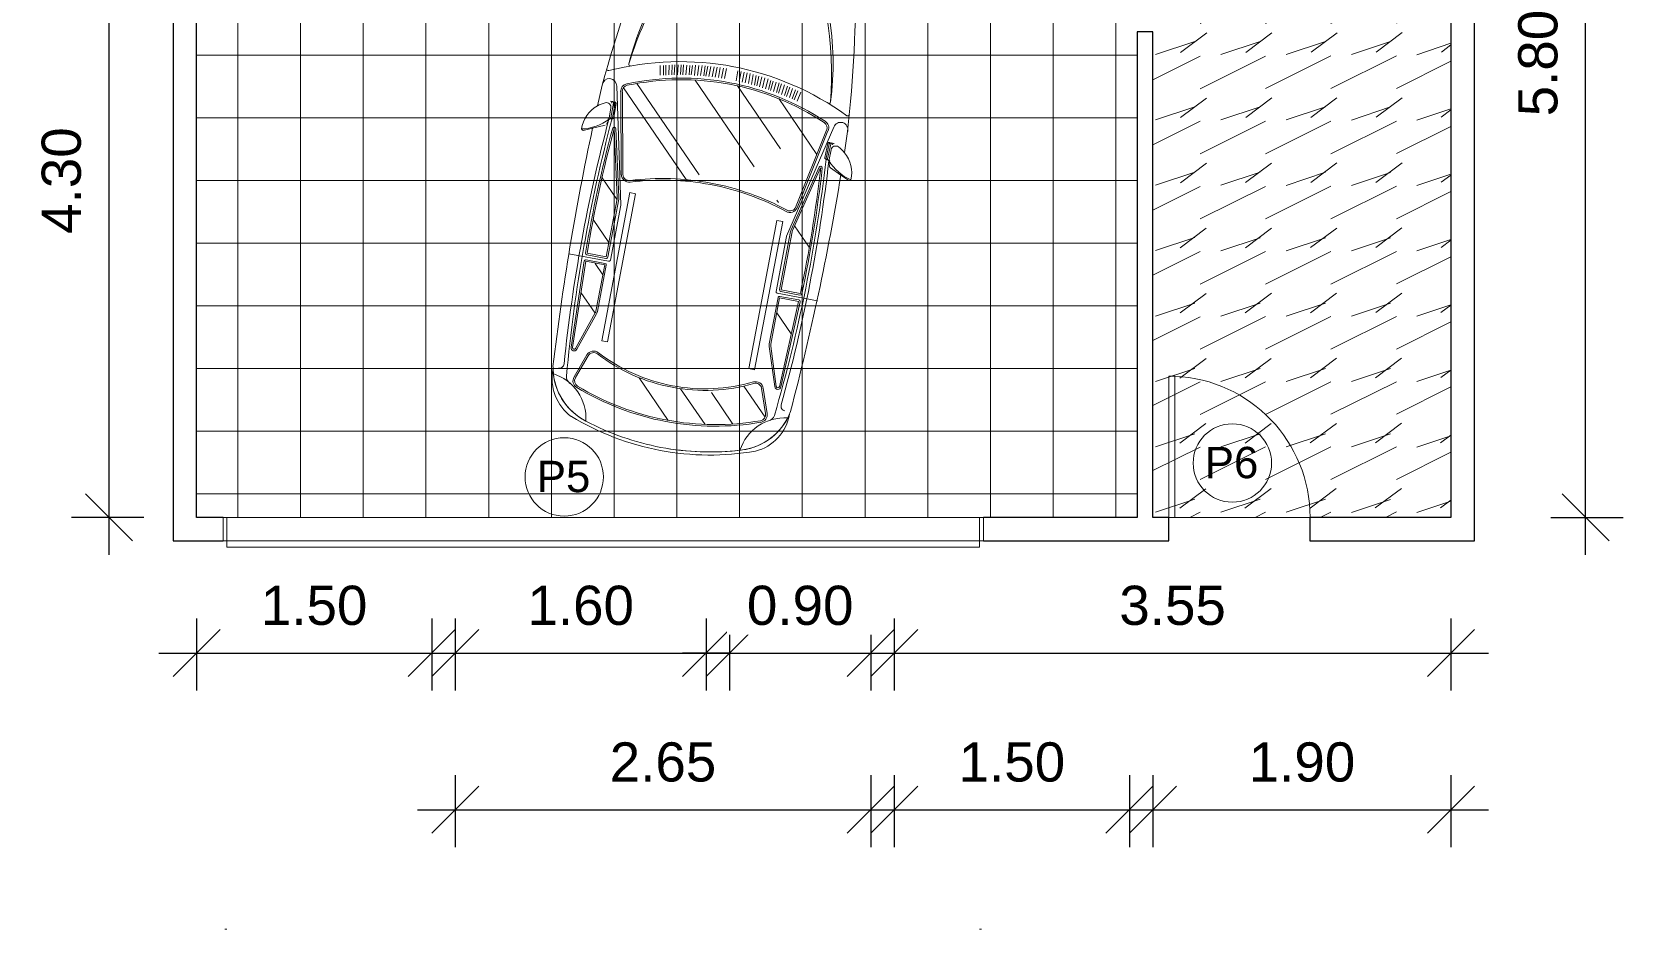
# Model space of a CAD drawing. Header units: metres. Extents: x 37 to 147, y -14 to 160.
# Drawn here: x 37.56 to 47.71, y -14.38 to -8.65 of the extents above; entities that cross this region are included whole.
import ezdxf

# ---------------------------------------------------------------- set-up
doc = ezdxf.new("R2010")
doc.units = ezdxf.units.M
doc.header["$MEASUREMENT"] = 0
doc.linetypes.add('Dash', pattern=[0.00635, 0.003175, -0.003175])
for name, color, linetype, lineweight in [('A-ANNO-DIMS', 211, 'Continuous', 9), ('A-DOOR', 31, 'Continuous', 9), ('A-DOOR-FRAM', 31, 'Continuous', 18), ('A-DOOR-HDLN', 31, 'Dash', 18), ('A-DOOR-IDEN', 31, 'Continuous', 9), ('A-FLOR', 192, 'Continuous', 9), ('A-FLOR-PATT', 8, 'Continuous', 9), ('A-WALL', 18, 'Continuous', 9), ('G-IMPT', 8, 'Continuous', 9), ('I-FURN', 30, 'Continuous', 9)]:
    doc.layers.add(name, color=color, linetype=linetype, lineweight=lineweight)
doc.styles.add('Arial', font='arial.ttf', dxfattribs={"height": 0.2})
doc.styles.add('Arial_1', font='arial.ttf', dxfattribs={"height": 0.25})
doc.dimstyles.new('CotaPadrão_-_Multi_Nucleo', dxfattribs={"dimscale": 0.3048, "dimtxt": 0.255065, "dimasz": 0.984252, "dimexe": 0.787402, "dimexo": 0.0625, "dimgap": 0.574147, "dimtad": 1, "dimrnd": 0.01, "dimzin": 0, "dimdsep": 46, "dimtxsty": 'Arial_1', "dimblk1": 'OBLIQUE', "dimblk2": 'OBLIQUE', "dimsah": 1, "dimcen": 0.09, "dimdle": 0.787402, "dimazin": 0, "dimtfac": 1, "dimtdec": 4, "dimtix": 1, "dimtmove": 0, "dimatfit": 3, "dimfxl": 0.787402, "dimfxlon": 1, "dimtvp": 1, "dimtfill": 1, "dimtolj": 1, "dimtzin": 0, "dimarcsym": 2})

# ---------------------------------------------------------------- blocks, each defined once
blk = doc.blocks.new('Carro2d - CARRO3_dwg-242686-00-Térreo')
at = {"layer": 'G-IMPT'}
for p, q in [((-0.267, 1.184), (-0.278, 1.245)), ((-0.247, 1.189), (-0.258, 1.25)), ((-0.233, 1.192), (-0.243, 1.254)), ((-0.214, 1.197), (-0.223, 1.259)), ((-0.194, 1.201), (-0.204, 1.263)), ((-0.18, 1.204), (-0.188, 1.267)), ((-0.16, 1.208), (-0.168, 1.271)), ((-0.141, 1.212), (-0.149, 1.274)), ((-0.126, 1.214), (-0.133, 1.277)), ((-0.107, 1.217), (-0.113, 1.279)), ((-0.087, 1.22), (-0.093, 1.281)), ((-0.073, 1.223), (-0.077, 1.283)), ((-0.053, 1.224), (-0.057, 1.289)), ((-0.034, 1.227), (-0.036, 1.292)), ((-0.014, 1.23), (-0.016, 1.294)), ((0.006, 1.232), (0.004, 1.296)), ((0.02, 1.233), (0.02, 1.297)), ((0.04, 1.234), (0.04, 1.299)), ((0.06, 1.236), (0.06, 1.301)), ((0.08, 1.237), (0.08, 1.302)), ((0.1, 1.238), (0.1, 1.303)), ((0.12, 1.239), (0.12, 1.304)), ((0.14, 1.24), (0.14, 1.304)), ((0.215, 1.24), (0.215, 1.304)), ((0.235, 1.239), (0.235, 1.304)), ((0.255, 1.238), (0.255, 1.303)), ((0.275, 1.237), (0.275, 1.302)), ((0.295, 1.236), (0.295, 1.301)), ((0.315, 1.234), (0.315, 1.299)), ((0.335, 1.233), (0.335, 1.297)), ((0.35, 1.232), (0.351, 1.296)), ((0.369, 1.23), (0.371, 1.294)), ((0.389, 1.227), (0.391, 1.292)), ((0.408, 1.224), (0.413, 1.289)), ((0.428, 1.223), (0.432, 1.283)), ((0.442, 1.22), (0.448, 1.281)), ((0.462, 1.217), (0.468, 1.279)), ((0.482, 1.214), (0.488, 1.277)), ((0.496, 1.212), (0.504, 1.274)), ((0.516, 1.208), (0.523, 1.271)), ((0.535, 1.204), (0.543, 1.267)), ((0.549, 1.201), (0.559, 1.263)), ((0.569, 1.197), (0.578, 1.259)), ((0.588, 1.192), (0.598, 1.254)), ((0.602, 1.189), (0.613, 1.25)), ((0.622, 1.184), (0.633, 1.245)), ((0.43, 0.722), (-0.043, 1.195)), ((0.573, 0.865), (0.23, 1.209)), ((0.809, 0.873), (0.504, 1.178)), ((-0.619, 1.054), (-0.624, 0.917)), ((-0.36, 0.324), (-0.527, 1.064)), ((-0.393, 0.514), (-0.495, 1.034)), ((-0.383, 0.516), (-0.485, 1.036)), ((0.019, 0.56), (-0.483, 1.061)), ((0.094, 0.606), (-0.405, 1.105)), ((0.716, 0.324), (0.882, 1.064)), ((0.841, 1.036), (0.738, 0.516)), ((0.85, 1.034), (0.748, 0.514)), ((0.979, 0.917), (0.974, 1.054)), ((-0.536, 0.856), (-0.537, 0.919)), ((-0.526, 0.859), (-0.527, 0.953)), ((-0.516, 0.861), (-0.517, 0.954)), ((-0.507, 0.864), (-0.51, 0.954)), ((0.862, 0.864), (0.865, 0.954)), ((0.871, 0.861), (0.873, 0.954)), ((0.881, 0.859), (0.883, 0.953)), ((0.891, 0.856), (0.892, 0.919)), ((-0.546, 0.813), (-0.536, 0.849)), ((0.902, 0.813), (0.891, 0.849)), ((-0.391, 0.367), (-0.492, 0.794)), ((-0.381, 0.37), (-0.482, 0.797)), ((0.737, 0.37), (0.838, 0.797)), ((0.746, 0.367), (0.847, 0.794)), ((0.625, 0.527), (0.612, 0.54)), ((-0.39, 0.351), (-0.51, 0.471)), ((-0.38, -0.019), (-0.38, 0.358)), ((-0.36, -0.034), (-0.36, 0.322)), ((0.715, -0.034), (0.715, 0.322)), ((0.735, -0.019), (0.735, 0.358)), ((0.87, 0.282), (0.754, 0.398)), ((-0.39, 0.075), (-0.516, 0.201)), ((-0.629, -0.044), (-0.37, -0.044)), ((-0.523, -0.071), (-0.503, -0.628)), ((-0.514, -0.029), (-0.39, -0.029)), ((-0.39, -0.061), (-0.513, -0.061)), ((-0.39, -0.135), (-0.451, -0.073)), ((-0.38, -0.371), (-0.38, -0.071)), ((0.985, -0.044), (0.725, -0.044)), ((0.735, -0.371), (0.735, -0.071)), ((0.869, -0.029), (0.745, -0.029)), ((0.745, -0.061), (0.868, -0.061)), ((0.878, -0.071), (0.859, -0.628)), ((0.861, -0.283), (0.745, -0.167)), ((-0.393, -0.386), (-0.506, -0.273)), ((-0.474, -0.63), (-0.392, -0.384)), ((-0.464, -0.633), (-0.383, -0.387)), ((0.82, -0.633), (0.738, -0.387)), ((0.829, -0.63), (0.747, -0.384)), ((-0.395, -0.657), (-0.449, -0.81)), ((-0.44, -0.813), (-0.385, -0.66)), ((0.796, -0.836), (0.626, -0.666)), ((0.74, -0.66), (0.795, -0.813)), ((0.805, -0.81), (0.75, -0.657)), ((0.193, -0.972), (-0.041, -0.738)), ((0.428, -0.953), (0.233, -0.758)), ((0.602, -0.918), (0.43, -0.745))]:
    blk.add_line(p, q, dxfattribs=at)
at = {"layer": 'G-IMPT', "flags": 128}
for points in [[(-0.685, 0.747), (-0.628, 0.772), (-0.554, 0.806)], [(0.909, 0.806), (0.984, 0.772), (1.04, 0.747)], [(-0.514, -0.019), (-0.39, -0.019), (-0.39, 0.358)], [(0.869, -0.019), (0.745, -0.019), (0.745, 0.358)], [(-0.39, -0.371), (-0.39, -0.071), (-0.513, -0.071), (-0.493, -0.628)], [(0.745, -0.371), (0.745, -0.071), (0.868, -0.071), (0.849, -0.628)]]:
    blk.add_lwpolyline(points, dxfattribs=at)
for points in [[(-0.318, -0.551), (-0.281, -0.551), (-0.281, 0.412), (-0.318, 0.412)], [(0.636, 0.412), (0.674, 0.412), (0.674, -0.551), (0.636, -0.551)]]:
    blk.add_lwpolyline(points, close=True, dxfattribs=at)
at = {"layer": 'G-IMPT'}
for centre, radius, start, end in [((-0.078, 1.941), 0.425, 111.779, 161.6544), ((-0.225, 2.307), 0.03, 97.674, 111.779), ((0.1, -0.914), 3.268, 88.6351, 95.7726), ((0.255, -0.914), 3.268, 84.2274, 91.3649), ((0.58, 2.307), 0.03, 68.221, 82.326), ((0.434, 1.941), 0.425, 18.3456, 68.221), ((-0.165, 1.97), 0.329, 86.5625, 164.4958), ((-0.165, 1.97), 0.329, 86.5625, 164.4958), ((-0.513, 2.456), 0.4, 274.3393, 336.719), ((1.405, 1.107), 1.885, 142.4297, 176.6237), ((1.734, 0.984), 2.223, 145.0929, 173.9605), ((0.077, -1.04), 3.346, 88.282, 93.8135), ((0.278, 5.637), 3.365, 262.7695, 268.2851), ((0.278, -1.04), 3.346, 86.1865, 91.718), ((0.077, 5.637), 3.365, 271.7149, 277.2305), ((-1.379, 0.984), 2.223, 6.0395, 34.9071), ((-1.049, 1.107), 1.885, 3.3763, 37.5703), ((0.52, 1.97), 0.329, 15.5042, 93.4375), ((0.52, 1.97), 0.329, 15.5042, 93.4375), ((0.868, 2.456), 0.4, 203.281, 265.6607), ((8.846, 0.296), 9.495, 169.2081, 175.4227), ((-8.491, 0.296), 9.495, 4.5773, 10.7919), ((0.183, -0.512), 1.837, 90, 115.0781), ((0.172, -0.512), 1.837, 64.9219, 90), ((-0.467, 1.217), 0.01, 172.7258, 290.5969), ((0.178, -0.452), 1.672, 90.0065, 112.6232), ((0.177, -0.452), 1.672, 67.3768, 89.9935), ((0.822, 1.217), 0.01, 249.4031, 7.2742), ((-0.6, 1.161), 0.01, 174.7727, 295.0781), ((0.178, -0.452), 1.662, 90.0085, 112.6252), ((0.177, -0.452), 1.662, 67.3768, 89.9935), ((0.955, 1.161), 0.01, 244.9219, 5.2273), ((-0.573, 1.057), 0.0465, 8.7491, 183.5185), ((-0.447, 1.045), 0.05, 111.9536, 193.3017), ((-0.447, 1.045), 0.04, 111.9536, 193.5543), ((0.802, 1.045), 0.0401, 346.5287, 68.1294), ((0.802, 1.045), 0.05, 346.6983, 68.0464), ((0.928, 1.057), 0.0465, 356.4815, 171.2509), ((-0.493, 0.761), 0.204, 130.1019, 181.9349), ((-0.493, 0.761), 0.204, 115.2032, 130.1019), ((-0.567, 0.919), 0.03, 0.889, 115.2032), ((-0.547, 0.952), 0.01, 0.889, 98.0676), ((-0.537, 0.953), 0.01, 0.889, 95.2234), ((-0.527, 0.953), 0.01, 0.889, 92.3899), ((-0.52, 0.954), 0.01, 2.0031, 90.1843), ((0.875, 0.954), 0.01, 89.8157, 177.9969), ((0.883, 0.953), 0.01, 87.6101, 179.111), ((0.893, 0.953), 0.01, 84.7766, 179.111), ((0.922, 0.919), 0.03, 64.7968, 179.111), ((0.903, 0.952), 0.01, 81.9324, 179.111), ((0.848, 0.761), 0.204, 49.8981, 64.7968), ((0.848, 0.761), 0.204, 358.0651, 49.8981), ((-0.771, 1.065), 0.32, 283.4706, 317.3927), ((9.584, 0.112), 10.147, 175.8385, 184.8151), ((-0.546, 0.856), 0.01, 287.9404, 0.889), ((9.541, 0.141), 10.084, 175.9397, 185.4333), ((-0.536, 0.859), 0.01, 285.265, 0.889), ((-0.526, 0.861), 0.01, 282.6212, 0.889), ((-0.517, 0.863), 0.01, 280.1196, 2.0031), ((-9.186, 0.141), 10.084, 354.5667, 4.0603), ((0.872, 0.863), 0.01, 177.9969, 259.8804), ((0.881, 0.861), 0.01, 179.111, 257.3788), ((0.891, 0.859), 0.01, 179.111, 254.735), ((-9.229, 0.112), 10.147, 355.1849, 4.1615), ((0.901, 0.856), 0.01, 179.111, 252.0596), ((1.126, 1.065), 0.32, 222.6073, 256.5294), ((0.911, 0.816), 0.01, 196.4299, 257.7669), ((-0.687, 0.757), 0.01, 193.8166, 282.2331), ((15.834, 0.371), 16.467, 178.6017, 183.9759), ((7.882, 0.164), 8.408, 175.6929, 181.2505), ((7.882, 0.164), 8.398, 175.6943, 181.2501), ((-0.492, 0.794), 0.01, 13.3017, 174.5453), ((0.847, 0.794), 0.01, 5.4547, 166.6983), ((-7.526, 0.164), 8.398, 358.7499, 4.3057), ((-7.526, 0.164), 8.408, 358.7495, 4.3071), ((-15.479, 0.371), 16.467, 356.0241, 1.3983), ((1.042, 0.757), 0.01, 257.7669, 346.1834), ((-0.344, 0.526), 0.05, 193.3017, 287.8184), ((-0.344, 0.526), 0.04, 193.5543, 287.8184), ((0.178, -1.097), 1.665, 90, 107.8184), ((0.178, -1.097), 1.655, 90, 107.8184), ((0.178, -1.097), 1.665, 72.1816, 90), ((0.178, -1.097), 1.655, 72.1816, 90), ((0.699, 0.526), 0.05, 252.1816, 346.6983), ((0.699, 0.526), 0.04, 252.1816, 346.4457), ((-0.43, 0.358), 0.04, 360, 13.3017), ((-0.43, 0.358), 0.05, 0, 13.3017), ((-0.37, 0.322), 0.01, 0, 13.3017), ((0.725, 0.322), 0.01, 166.6983, 180), ((0.785, 0.358), 0.05, 166.6983, 180), ((0.785, 0.358), 0.04, 166.6983, 180), ((-0.514, -0.019), 0.01, 181.5835, 270), ((-0.513, -0.071), 0.01, 90, 181.1066), ((-0.39, -0.019), 0.01, 270, 0), ((-0.39, -0.071), 0.01, 0, 90), ((-0.37, -0.034), 0.01, 270, 0), ((0.725, -0.034), 0.01, 180, 270), ((0.745, -0.019), 0.01, 180, 270), ((0.745, -0.071), 0.01, 90, 180), ((0.868, -0.071), 0.01, 358.8934, 90), ((0.869, -0.019), 0.01, 270, 358.4165), ((-0.43, -0.371), 0.04, 341.6525, 360), ((-0.43, -0.371), 0.05, 341.6525, 360), ((0.785, -0.371), 0.05, 180, 198.3475), ((0.785, -0.371), 0.04, 180, 198.3475), ((-0.483, -0.627), 0.02, 183.0738, 341.6525), ((-0.483, -0.627), 0.01, 183.4405, 341.6525), ((-0.348, -0.674), 0.05, 63.1357, 160.3462), ((-0.348, -0.674), 0.04, 63.1357, 160.3462), ((0.178, 0.363), 1.122, 243.1357, 270), ((0.178, 0.363), 1.112, 243.1357, 270), ((0.178, 0.363), 1.112, 270, 296.8643), ((0.178, 0.363), 1.122, 270, 296.8643), ((0.703, -0.674), 0.05, 19.6538, 116.8643), ((0.703, -0.674), 0.04, 19.6538, 116.8643), ((0.839, -0.627), 0.02, 198.3475, 356.9262), ((0.839, -0.627), 0.01, 198.3475, 356.5595), ((-0.213, -0.703), 0.386, 190.1502, 253.6248), ((-0.213, -0.703), 0.386, 192.683, 253.6248), ((-0.29, -0.791), 0.3, 179.4144, 244.441), ((-0.557, -0.743), 0.03, 270, 5.5819), ((-0.402, -0.827), 0.05, 160.3462, 249.5059), ((0.569, -0.703), 0.386, 288.6299, 349.8498), ((0.569, -0.703), 0.386, 288.6299, 347.317), ((0.646, -0.791), 0.3, 295.559, 0.5856), ((0.757, -0.827), 0.05, 290.4941, 19.6538), ((0.912, -0.743), 0.03, 174.4181, 270), ((-0.213, -0.703), 0.386, 196.7328, 253.6248), ((-0.62, -1.112), 0.3, 7.3327, 83.0249), ((-0.448, -0.809), 0.05, 185.4333, 247.7979), ((-0.402, -0.827), 0.04, 160.3462, 249.5059), ((0.178, 0.725), 1.706, 249.5059, 270), ((0.178, 0.725), 1.696, 249.5059, 270), ((0.178, 0.725), 1.696, 270, 290.4941), ((0.178, 0.725), 1.706, 270, 290.4941), ((0.975, -1.112), 0.3, 96.9751, 172.6673), ((0.569, -0.703), 0.386, 288.6299, 343.2672), ((0.757, -0.827), 0.04, 290.4941, 19.6538), ((0.803, -0.809), 0.05, 292.2021, 354.5667), ((0.178, 0.537), 1.706, 249.5059, 270), ((0.178, 0.537), 1.686, 252.7558, 270), ((0.178, 0.537), 1.686, 252.7558, 270), ((0.178, 0.537), 1.706, 270, 290.4941), ((0.178, 0.537), 1.686, 270, 287.7609), ((0.178, 0.537), 1.686, 270, 287.2442), ((0.178, 0.537), 1.686, 287.2442, 287.7609), ((0.178, 0.537), 1.686, 287.2442, 287.7609)]:
    blk.add_arc(centre, radius, start, end, dxfattribs=at)
blk = doc.blocks.new('Carro2d - Carro2d-242699-00-Térreo')
blk.add_blockref('Carro2d - CARRO3_dwg-242686-00-Térreo', (-0.164, -0.55))
blk = doc.blocks.new('Porta-Garagem-Alto relevo_Painel_1 - 4800 x 2100mm-525056-00-Térreo')
at = {"layer": 'A-DOOR', "lineweight": 18}
for p, q in [((2.4, -0.078175), (-2.4, -0.078175)), ((-2.4, -0.078175), (-2.4, -0.118175)), ((2.4, -0.118175), (2.4, -0.078175)), ((-2.4, -0.118175), (2.4, -0.118175))]:
    blk.add_line(p, q, dxfattribs=at)
at = {"layer": 'A-DOOR-FRAM'}
for p, q in [((-2.4, 0.071825), (-2.425, 0.071825)), ((-2.425, 0.071825), (-2.425, -0.078175)), ((-2.4, -0.078175), (-2.4, 0.071825)), ((2.4, 0.071825), (2.4, -0.078175)), ((2.425, 0.071825), (2.4, 0.071825)), ((2.425, -0.078175), (2.425, 0.071825)), ((-2.425, -0.078175), (-2.4, -0.078175)), ((2.4, -0.078175), (2.425, -0.078175))]:
    blk.add_line(p, q, dxfattribs=at)
at = {"layer": 'A-DOOR-HDLN'}
for p, q in [((-2.4127, -2.556575), (-2.4, -2.556575)), ((2.4127, -2.556575), (2.4, -2.556575))]:
    blk.add_line(p, q, dxfattribs=at)
blk = doc.blocks.new('M_Single-Flush - _90x210 portão-575654-00-Térreo')
at = {"layer": 'A-DOOR', "lineweight": 18}
for p, q in [((0.41, -0.075), (0.41, -0.976)), ((0.45, -0.075), (0.41, -0.075)), ((0.45, -0.075), (0.45, -0.976)), ((0.45, -0.976), (0.41, -0.976))]:
    blk.add_line(p, q, dxfattribs=at)
at = {"layer": 'A-DOOR'}
blk.add_arc((0.45, -0.075), 0.902, 180, 267.4575, dxfattribs=at)
blk = doc.blocks.new('_Oblique')
at = {"color": 0, "linetype": 'ByBlock', "lineweight": -2}
blk.add_line((-0.5, -0.5), (0.5, 0.5), dxfattribs=at)
blk = doc.blocks.new('DIMBLOCK7-00-Térreo')
at = {"layer": 'A-ANNO-DIMS', "color": 0, "lineweight": -2, "transparency": 16777216}
for p, q in [((38.056, -11.994), (38.056, -7.214)), ((38.277, -7.454), (37.816, -7.454)), ((38.277, -11.754), (37.816, -11.754))]:
    blk.add_line(p, q, dxfattribs=at)
at = {"layer": 'Defpoints', "color": 0, "transparency": 16777216}
for p in [(38.056, -7.454), (38.296, -7.454), (38.296, -11.754)]:
    blk.add_point(p, dxfattribs=at)
at = {"layer": 'A-ANNO-DIMS', "color": 0, "lineweight": -2, "transparency": 16777216, "xscale": 0.2999999999999999, "yscale": 0.2999999999999999, "zscale": 0.2999999999999999}
for p, rotation in [((38.056, -7.454), 90), ((38.056, -11.754), 270)]:
    blk.add_blockref('_Oblique', p, dxfattribs=dict(at, rotation=rotation))
at = {"layer": 'A-ANNO-DIMS', "color": 0, "transparency": 16777216, "insert": (37.753, -9.604), "char_height": 0.25, "width": 0.80993, "attachment_point": 5, "rotation": 90, "style": 'Arial_1', "bg_fill": 3, "box_fill_scale": 1.25, "bg_fill_color": 256, "bg_fill_true_color": 13158600, "bg_fill_transparency": 0}
blk.add_mtext('\\A1;4.30', dxfattribs=at)
blk = doc.blocks.new('DIMBLOCK10-00-Térreo')
at = {"layer": 'A-ANNO-DIMS', "color": 0, "lineweight": -2, "transparency": 16777216}
for p, q in [((47.473, -11.994), (47.473, -5.714)), ((47.252, -5.954), (47.713, -5.954)), ((47.252, -11.754), (47.713, -11.754))]:
    blk.add_line(p, q, dxfattribs=at)
at = {"layer": 'Defpoints', "color": 0, "transparency": 16777216}
for p in [(47.233, -5.954), (47.473, -5.954), (47.233, -11.754)]:
    blk.add_point(p, dxfattribs=at)
at = {"layer": 'A-ANNO-DIMS', "color": 0, "lineweight": -2, "transparency": 16777216, "xscale": 0.2999999999999999, "yscale": 0.2999999999999999, "zscale": 0.2999999999999999}
for p, rotation in [((47.473, -5.954), 90), ((47.473, -11.754), 270)]:
    blk.add_blockref('_Oblique', p, dxfattribs=dict(at, rotation=rotation))
at = {"layer": 'A-ANNO-DIMS', "color": 0, "transparency": 16777216, "insert": (47.17, -8.854), "char_height": 0.25, "width": 0.80993, "attachment_point": 5, "rotation": 90, "style": 'Arial_1', "bg_fill": 3, "box_fill_scale": 1.25, "bg_fill_color": 256, "bg_fill_true_color": 13158600, "bg_fill_transparency": 0}
blk.add_mtext('\\A1;5.80', dxfattribs=at)
blk = doc.blocks.new('DIMBLOCK13-00-Térreo')
at = {"layer": 'A-ANNO-DIMS', "color": 0, "lineweight": -2, "transparency": 16777216}
for p, q in [((43.064, -13.399), (43.064, -13.86)), ((44.564, -13.399), (44.564, -13.86)), ((42.824, -13.62), (44.804, -13.62))]:
    blk.add_line(p, q, dxfattribs=at)
at = {"layer": 'Defpoints', "color": 0, "transparency": 16777216}
for p in [(43.064, -13.38), (44.564, -13.38), (44.564, -13.62)]:
    blk.add_point(p, dxfattribs=at)
at = {"layer": 'A-ANNO-DIMS', "color": 0, "lineweight": -2, "transparency": 16777216, "xscale": 0.2999999999999999, "yscale": 0.2999999999999999, "zscale": 0.2999999999999999, "rotation": 180}
blk.add_blockref('_Oblique', (43.064, -13.62), dxfattribs=at)
at = {"layer": 'A-ANNO-DIMS', "color": 0, "lineweight": -2, "transparency": 16777216, "xscale": 0.2999999999999999, "yscale": 0.2999999999999999, "zscale": 0.2999999999999999}
blk.add_blockref('_Oblique', (44.564, -13.62), dxfattribs=at)
at = {"layer": 'A-ANNO-DIMS', "color": 0, "transparency": 16777216, "insert": (43.814, -13.317), "char_height": 0.25, "width": 0.80993, "attachment_point": 5, "style": 'Arial_1', "bg_fill": 3, "box_fill_scale": 1.25, "bg_fill_color": 256, "bg_fill_true_color": 13158600, "bg_fill_transparency": 0}
blk.add_mtext('\\A1;1.50', dxfattribs=at)
blk = doc.blocks.new('DIMBLOCK14-00-Térreo')
at = {"layer": 'A-ANNO-DIMS', "color": 0, "lineweight": -2, "transparency": 16777216}
for p, q in [((40.264, -13.399), (40.264, -13.86)), ((42.914, -13.399), (42.914, -13.86)), ((40.024, -13.62), (43.154, -13.62))]:
    blk.add_line(p, q, dxfattribs=at)
at = {"layer": 'Defpoints', "color": 0, "transparency": 16777216}
for p in [(40.264, -13.38), (42.914, -13.38), (42.914, -13.62)]:
    blk.add_point(p, dxfattribs=at)
at = {"layer": 'A-ANNO-DIMS', "color": 0, "lineweight": -2, "transparency": 16777216, "xscale": 0.2999999999999999, "yscale": 0.2999999999999999, "zscale": 0.2999999999999999, "rotation": 180}
blk.add_blockref('_Oblique', (40.264, -13.62), dxfattribs=at)
at = {"layer": 'A-ANNO-DIMS', "color": 0, "lineweight": -2, "transparency": 16777216, "xscale": 0.2999999999999999, "yscale": 0.2999999999999999, "zscale": 0.2999999999999999}
blk.add_blockref('_Oblique', (42.914, -13.62), dxfattribs=at)
at = {"layer": 'A-ANNO-DIMS', "color": 0, "transparency": 16777216, "insert": (41.589, -13.317), "char_height": 0.25, "width": 0.80993, "attachment_point": 5, "style": 'Arial_1', "bg_fill": 3, "box_fill_scale": 1.25, "bg_fill_color": 256, "bg_fill_true_color": 13158600, "bg_fill_transparency": 0}
blk.add_mtext('\\A1;2.65', dxfattribs=at)
blk = doc.blocks.new('DIMBLOCK15-00-Térreo')
at = {"layer": 'A-ANNO-DIMS', "color": 0, "lineweight": -2, "transparency": 16777216}
for p, q in [((40.264, -12.399), (40.264, -12.86)), ((41.864, -12.399), (41.864, -12.86)), ((40.024, -12.62), (42.104, -12.62))]:
    blk.add_line(p, q, dxfattribs=at)
at = {"layer": 'Defpoints', "color": 0, "transparency": 16777216}
for p in [(40.264, -12.38), (41.864, -12.38), (41.864, -12.62)]:
    blk.add_point(p, dxfattribs=at)
at = {"layer": 'A-ANNO-DIMS', "color": 0, "lineweight": -2, "transparency": 16777216, "xscale": 0.2999999999999999, "yscale": 0.2999999999999999, "zscale": 0.2999999999999999, "rotation": 180}
blk.add_blockref('_Oblique', (40.264, -12.62), dxfattribs=at)
at = {"layer": 'A-ANNO-DIMS', "color": 0, "lineweight": -2, "transparency": 16777216, "xscale": 0.2999999999999999, "yscale": 0.2999999999999999, "zscale": 0.2999999999999999}
blk.add_blockref('_Oblique', (41.864, -12.62), dxfattribs=at)
at = {"layer": 'A-ANNO-DIMS', "color": 0, "transparency": 16777216, "insert": (41.064, -12.317), "char_height": 0.25, "width": 0.80993, "attachment_point": 5, "style": 'Arial_1', "bg_fill": 3, "box_fill_scale": 1.25, "bg_fill_color": 256, "bg_fill_true_color": 13158600, "bg_fill_transparency": 0}
blk.add_mtext('\\A1;1.60', dxfattribs=at)
blk = doc.blocks.new('DIMBLOCK16-00-Térreo')
at = {"layer": 'A-ANNO-DIMS', "color": 0, "lineweight": -2, "transparency": 16777216}
for p, q in [((42.014, -12.399), (42.014, -12.86)), ((42.914, -12.399), (42.914, -12.86)), ((42.014, -12.62), (41.714, -12.62)), ((42.014, -12.62), (42.914, -12.62)), ((42.914, -12.62), (43.214, -12.62))]:
    blk.add_line(p, q, dxfattribs=at)
at = {"layer": 'Defpoints', "color": 0, "transparency": 16777216}
blk.add_point((42.914, -12.62), dxfattribs=at)
at = {"layer": 'A-ANNO-DIMS', "color": 0, "lineweight": -2, "transparency": 16777216, "xscale": 0.2999999999999999, "yscale": 0.2999999999999999, "zscale": 0.2999999999999999}
blk.add_blockref('_Oblique', (42.014, -12.62), dxfattribs=at)
at = {"layer": 'A-ANNO-DIMS', "color": 0, "lineweight": -2, "transparency": 16777216, "xscale": 0.2999999999999999, "yscale": 0.2999999999999999, "zscale": 0.2999999999999999, "rotation": 180}
blk.add_blockref('_Oblique', (42.914, -12.62), dxfattribs=at)
at = {"layer": 'A-ANNO-DIMS', "color": 0, "transparency": 16777216, "insert": (42.464, -12.317), "char_height": 0.25, "width": 0.80993, "attachment_point": 5, "style": 'Arial_1', "bg_fill": 3, "box_fill_scale": 1.25, "bg_fill_color": 256, "bg_fill_true_color": 13158600, "bg_fill_transparency": 0}
blk.add_mtext('\\A1;0.90', dxfattribs=at)
at = {"layer": 'Defpoints', "color": 0, "transparency": 16777216}
for p in [(42.014, -12.38), (42.914, -12.38)]:
    blk.add_point(p, dxfattribs=at)
blk = doc.blocks.new('DIMBLOCK17-00-Térreo')
at = {"layer": 'A-ANNO-DIMS', "color": 0, "lineweight": -2, "transparency": 16777216}
for p, q in [((43.064, -12.399), (43.064, -12.86)), ((46.614, -12.399), (46.614, -12.86)), ((42.824, -12.62), (46.854, -12.62))]:
    blk.add_line(p, q, dxfattribs=at)
at = {"layer": 'Defpoints', "color": 0, "transparency": 16777216}
for p in [(43.064, -12.38), (46.614, -12.38), (46.614, -12.62)]:
    blk.add_point(p, dxfattribs=at)
at = {"layer": 'A-ANNO-DIMS', "color": 0, "lineweight": -2, "transparency": 16777216, "xscale": 0.2999999999999999, "yscale": 0.2999999999999999, "zscale": 0.2999999999999999, "rotation": 180}
blk.add_blockref('_Oblique', (43.064, -12.62), dxfattribs=at)
at = {"layer": 'A-ANNO-DIMS', "color": 0, "lineweight": -2, "transparency": 16777216, "xscale": 0.2999999999999999, "yscale": 0.2999999999999999, "zscale": 0.2999999999999999}
blk.add_blockref('_Oblique', (46.614, -12.62), dxfattribs=at)
at = {"layer": 'A-ANNO-DIMS', "color": 0, "transparency": 16777216, "insert": (44.839, -12.317), "char_height": 0.25, "width": 0.80993, "attachment_point": 5, "style": 'Arial_1', "bg_fill": 3, "box_fill_scale": 1.25, "bg_fill_color": 256, "bg_fill_true_color": 13158600, "bg_fill_transparency": 0}
blk.add_mtext('\\A1;3.55', dxfattribs=at)
blk = doc.blocks.new('DIMBLOCK19-00-Térreo')
at = {"layer": 'A-ANNO-DIMS', "color": 0, "lineweight": -2, "transparency": 16777216}
for p, q in [((44.714, -13.399), (44.714, -13.86)), ((46.614, -13.399), (46.614, -13.86)), ((44.474, -13.62), (46.854, -13.62))]:
    blk.add_line(p, q, dxfattribs=at)
at = {"layer": 'Defpoints', "color": 0, "transparency": 16777216}
for p in [(44.714, -13.38), (46.614, -13.38), (46.614, -13.62)]:
    blk.add_point(p, dxfattribs=at)
at = {"layer": 'A-ANNO-DIMS', "color": 0, "lineweight": -2, "transparency": 16777216, "xscale": 0.2999999999999999, "yscale": 0.2999999999999999, "zscale": 0.2999999999999999, "rotation": 180}
blk.add_blockref('_Oblique', (44.714, -13.62), dxfattribs=at)
at = {"layer": 'A-ANNO-DIMS', "color": 0, "lineweight": -2, "transparency": 16777216, "xscale": 0.2999999999999999, "yscale": 0.2999999999999999, "zscale": 0.2999999999999999}
blk.add_blockref('_Oblique', (46.614, -13.62), dxfattribs=at)
at = {"layer": 'A-ANNO-DIMS', "color": 0, "transparency": 16777216, "insert": (45.664, -13.317), "char_height": 0.25, "width": 0.80993, "attachment_point": 5, "style": 'Arial_1', "bg_fill": 3, "box_fill_scale": 1.25, "bg_fill_color": 256, "bg_fill_true_color": 13158600, "bg_fill_transparency": 0}
blk.add_mtext('\\A1;1.90', dxfattribs=at)
blk = doc.blocks.new('DIMBLOCK22-00-Térreo')
at = {"layer": 'A-ANNO-DIMS', "color": 0, "lineweight": -2, "transparency": 16777216}
for p, q in [((38.614, -12.399), (38.614, -12.86)), ((40.114, -12.399), (40.114, -12.86)), ((38.374, -12.62), (40.354, -12.62))]:
    blk.add_line(p, q, dxfattribs=at)
at = {"layer": 'Defpoints', "color": 0, "transparency": 16777216}
for p in [(38.614, -12.38), (40.114, -12.38), (40.114, -12.62)]:
    blk.add_point(p, dxfattribs=at)
at = {"layer": 'A-ANNO-DIMS', "color": 0, "lineweight": -2, "transparency": 16777216, "xscale": 0.2999999999999999, "yscale": 0.2999999999999999, "zscale": 0.2999999999999999, "rotation": 180}
blk.add_blockref('_Oblique', (38.614, -12.62), dxfattribs=at)
at = {"layer": 'A-ANNO-DIMS', "color": 0, "lineweight": -2, "transparency": 16777216, "xscale": 0.2999999999999999, "yscale": 0.2999999999999999, "zscale": 0.2999999999999999}
blk.add_blockref('_Oblique', (40.114, -12.62), dxfattribs=at)
at = {"layer": 'A-ANNO-DIMS', "color": 0, "transparency": 16777216, "insert": (39.364, -12.317), "char_height": 0.25, "width": 0.80993, "attachment_point": 5, "style": 'Arial_1', "bg_fill": 3, "box_fill_scale": 1.25, "bg_fill_color": 256, "bg_fill_true_color": 13158600, "bg_fill_transparency": 0}
blk.add_mtext('\\A1;1.50', dxfattribs=at)
blk = doc.blocks.new('Tag-Porta - Tag-Porta-193026-00-Térreo')
at = {"layer": 'A-DOOR-IDEN'}
for start, end in [(90, 270), (270, 90)]:
    blk.add_arc((-0.003, 0), 0.0025, start, end, dxfattribs=at)

msp = doc.modelspace()

# ---------------------------------------------------------------- hatches: boundary and pattern name
at = {"layer": 'A-FLOR-PATT'}
h = msp.add_hatch(dxfattribs=at)
h.set_pattern_fill('FP_4', color=256, style=0, pattern_type=2)
h.set_pattern_definition([(216.87, (0.167, 0.416), (1.24899851, 0.83300223), [0.208, -1.874]), (206.565, (0.417, 0.292), (-0.41680344, -0.4163555), [0.466, -0.466]), (198.435, (0.417, 0.083), (-0.83294356, -0.41678894), [0.263, -1.054])])
h.paths.add_polyline_path([(45.714, -11.754), (46.614, -11.754), (46.614, -5.954), (44.714, -5.954), (44.714, -7.454), (44.614, -7.454), (44.614, -8.654), (44.714, -8.654), (44.714, -11.754), (44.814, -11.754)], flags=0)
h.paths.add_polyline_path([(41.072, 7.246), (46.614, 7.246), (46.614, 10.746), (38.614, 10.746), (38.614, 7.246), (39.423, 7.246)], flags=0)
h.paths.add_polyline_path([(40.136, 7.911), (40.114, 7.911), (40.114, 10.411), (45.132, 10.411), (45.132, 7.911), (42.721, 7.911)], flags=0)
h = msp.add_hatch(dxfattribs=at)
h.set_pattern_fill('FP_3', color=256, style=0, pattern_type=2)
h.set_pattern_definition([(270, (41.677, -9.604), (0.4, 2e-17), []), (0, (41.677, -9.604), (0, 0.4), [])])
h.paths.add_polyline_path([(38.808, -11.754), (44.614, -11.754), (44.614, -7.454), (38.614, -7.454), (38.614, -11.754), (38.783, -11.754)], flags=0)

# ---------------------------------------------------------------- linework, layer by layer
at = {"layer": 'A-FLOR'}
for p, q in [((38.808, -11.754), (43.608, -11.754)), ((44.814, -11.754), (45.714, -11.754))]:
    msp.add_line(p, q, dxfattribs=at)
at = {"layer": 'A-WALL', "lineweight": 25}
for p, q in [((38.464, 10.896), (38.464, -11.904)), ((46.764, -11.904), (46.764, 10.896)), ((46.614, -5.954), (46.614, -11.754)), ((38.614, -11.754), (38.614, -7.454)), ((44.714, -8.654), (44.614, -8.654)), ((44.614, -8.654), (44.614, -11.754)), ((44.714, -11.754), (44.714, -8.654)), ((38.783, -11.754), (38.614, -11.754)), ((44.614, -11.754), (43.633, -11.754)), ((44.814, -11.754), (44.714, -11.754)), ((44.814, -11.904), (44.814, -11.754)), ((46.614, -11.754), (45.714, -11.754)), ((45.714, -11.754), (45.714, -11.904)), ((38.464, -11.904), (38.783, -11.904)), ((43.633, -11.904), (44.814, -11.904)), ((45.714, -11.904), (46.764, -11.904))]:
    msp.add_line(p, q, dxfattribs=at)

# ---------------------------------------------------------------- block references
at = {"layer": 'A-DOOR', "rotation": 180}
msp.add_blockref('M_Single-Flush - _90x210 portão-575654-00-Térreo', (45.264, -11.829), dxfattribs=at)
at = {"layer": 'A-DOOR'}
msp.add_blockref('Porta-Garagem-Alto relevo_Painel_1 - 4800 x 2100mm-525056-00-Térreo', (41.208, -11.826), dxfattribs=at)
at = {"layer": 'A-DOOR-IDEN', "xscale": 99.99999999999993, "yscale": 99.99999999999993, "zscale": 99.99999999999993}
for p in [(45.52, -11.407), (41.259, -11.496)]:
    msp.add_blockref('Tag-Porta - Tag-Porta-193026-00-Térreo', p, dxfattribs=at)
at = {"layer": 'I-FURN', "rotation": 349.2862345343902}
msp.add_blockref('Carro2d - Carro2d-242699-00-Térreo', (41.877, -9.635), dxfattribs=at)

# ---------------------------------------------------------------- texts
at = {"layer": 'A-DOOR-IDEN', "char_height": 0.2, "width": 0.42489, "attachment_point": 1, "style": 'Arial'}
for s, insert in [('P6', (45.044, -11.304)), ('P5', (40.784, -11.393))]:
    msp.add_mtext(s, dxfattribs=dict(at, insert=insert))

# ---------------------------------------------------------------- dimensions: what is measured, and where the dimension line sits
at = {"layer": 'A-ANNO-DIMS'}
for base, p1, p2, override, picture, middle in [((47.473, -5.954), (47.233, -11.754), (47.233, -5.954), {"dimpost": '<>', "dimfxl": 5.8}, 'DIMBLOCK10-00-Térreo', (47.17, -8.854)), ((38.056, -7.454), (38.296, -11.754), (38.296, -7.454), {"dimpost": '<>', "dimfxl": 4.3}, 'DIMBLOCK7-00-Térreo', (37.753, -9.604))]:
    dim = msp.add_linear_dim(base=base, p1=p1, p2=p2, angle=90, dimstyle='CotaPadrão_-_Multi_Nucleo', override=override, dxfattribs=at)
    dim.commit()
    dim.dimension.update_dxf_attribs({"geometry": picture, "text_midpoint": middle})

# ---------------------------------------------------------------- next in the draw order: dimensions: what is measured, and where the dimension line sits
for base, p1, p2, override, picture, middle in [((41.864, -12.62), (40.264, -12.38), (41.864, -12.38), {"dimpost": '<>', "dimfxl": 1.6}, 'DIMBLOCK15-00-Térreo', (41.064, -12.317)), ((44.564, -13.62), (43.064, -13.38), (44.564, -13.38), {"dimpost": '<>', "dimfxl": 1.5}, 'DIMBLOCK13-00-Térreo', (43.814, -13.317))]:
    dim = msp.add_linear_dim(base=base, p1=p1, p2=p2, dimstyle='CotaPadrão_-_Multi_Nucleo', override=override, dxfattribs=at)
    dim.commit()
    dim.dimension.update_dxf_attribs({"geometry": picture, "text_midpoint": middle})

# ---------------------------------------------------------------- next in the draw order: dimensions: what is measured, and where the dimension line sits
for base, p1, p2, override, picture, middle in [((40.114, -12.62), (38.614, -12.38), (40.114, -12.38), {"dimpost": '<>', "dimfxl": 1.5}, 'DIMBLOCK22-00-Térreo', (39.364, -12.317)), ((42.914, -12.62), (42.014, -12.38), (42.914, -12.38), {"dimpost": '<>', "dimfxl": 0.9}, 'DIMBLOCK16-00-Térreo', (42.464, -12.317)), ((42.914, -13.62), (40.264, -13.38), (42.914, -13.38), {"dimpost": '<>', "dimfxl": 2.65}, 'DIMBLOCK14-00-Térreo', (41.589, -13.317)), ((46.614, -13.62), (44.714, -13.38), (46.614, -13.38), {"dimpost": '<>', "dimfxl": 1.9}, 'DIMBLOCK19-00-Térreo', (45.664, -13.317))]:
    dim = msp.add_linear_dim(base=base, p1=p1, p2=p2, dimstyle='CotaPadrão_-_Multi_Nucleo', override=override, dxfattribs=at)
    dim.commit()
    dim.dimension.update_dxf_attribs({"geometry": picture, "text_midpoint": middle})

# ---------------------------------------------------------------- next in the draw order: dimensions: what is measured, and where the dimension line sits
dim = msp.add_linear_dim(base=(46.614, -12.62), p1=(43.064, -12.38), p2=(46.614, -12.38), dimstyle='CotaPadrão_-_Multi_Nucleo', override={"dimpost": '<>', "dimfxl": 3.55}, dxfattribs=at)
dim.commit()
dim.dimension.update_dxf_attribs({"geometry": 'DIMBLOCK17-00-Térreo', "text_midpoint": (44.839, -12.317)})

doc.saveas('drawing.dxf')
